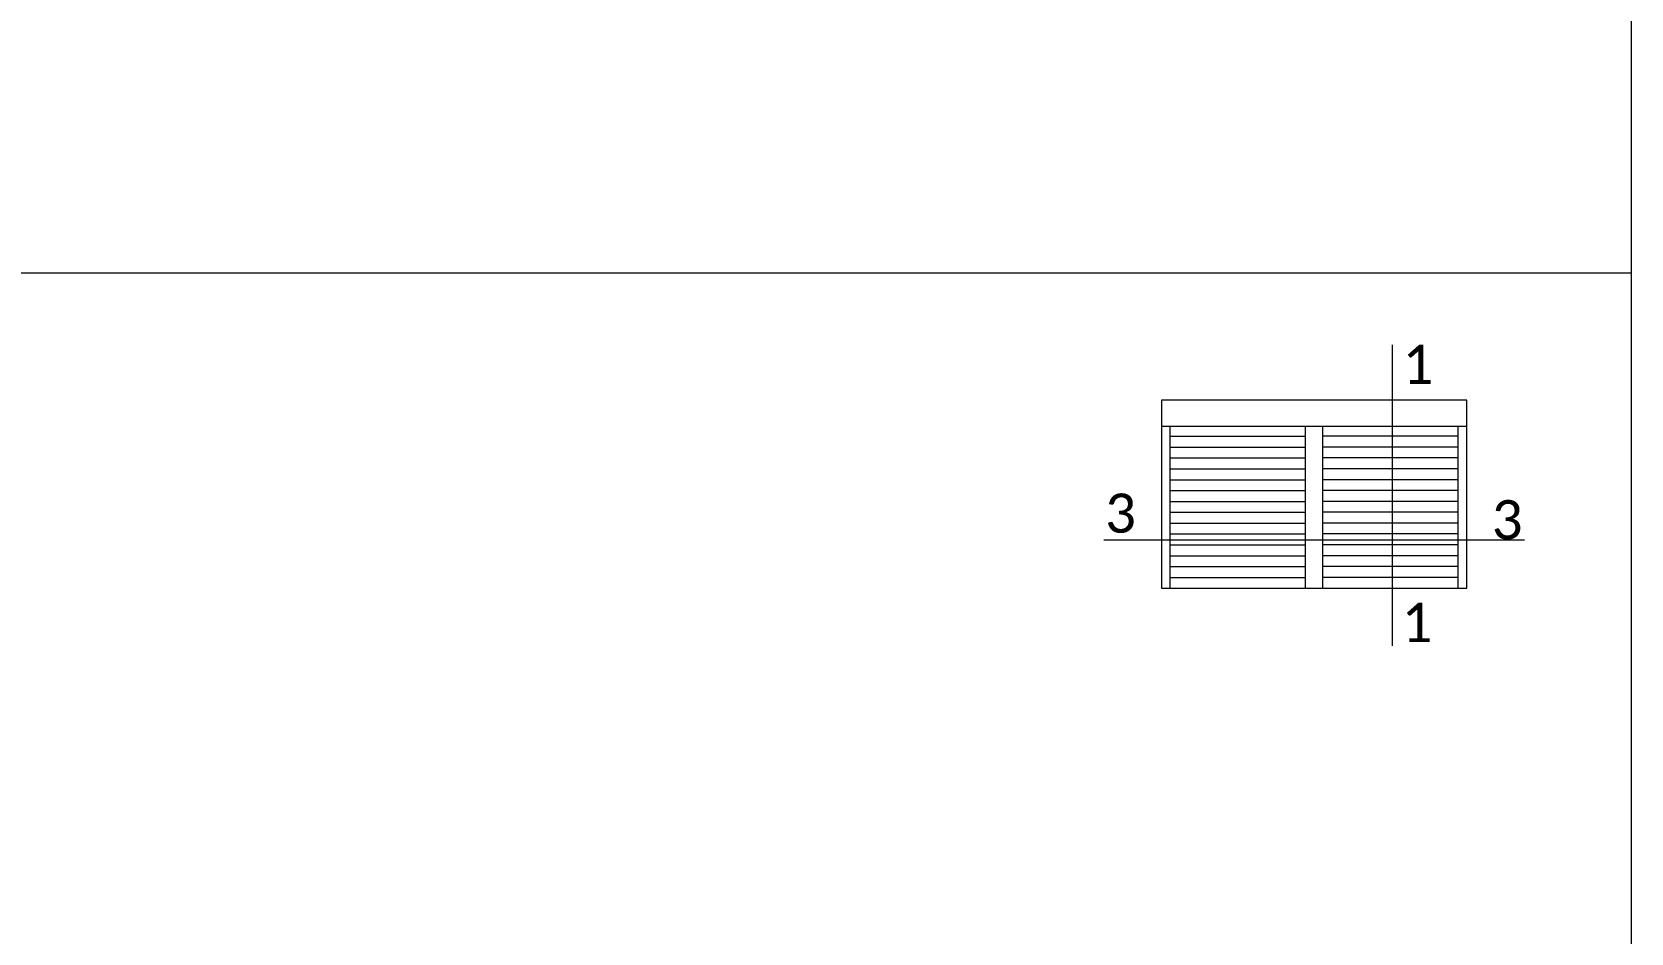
# Model space of a CAD drawing. Header units: millimetres. Extents: x 0 to 7790, y 0 to 17467.
# Drawn here: x 1973 to 2545, y 4459 to 4781 of the extents above; entities that cross this region are included whole.
import ezdxf

# ---------------------------------------------------------------- set-up
doc = ezdxf.new("R2010")
doc.units = ezdxf.units.MM
doc.layers.add('_MB_ramka_0.15', color=124, linetype='Continuous', lineweight=15)
doc.layers.add('_MB_widokowa_0.15', color=153, linetype='Continuous', lineweight=15)
doc.styles.add('_MB_Calibri_Light_2.5', font='calibril.ttf', dxfattribs={"height": 2.5})

msp = doc.modelspace()

# ---------------------------------------------------------------- linework, layer by layer
at = {"layer": '_MB_ramka_0.15'}
for points in [[(45, 5345), (2545, 5345), (2545, 2745), (45, 2745), (45, 5345)], [(1045, 4695), (2545, 4695)]]:
    msp.add_lwpolyline(points, dxfattribs=at)
at = {"layer": '_MB_widokowa_0.15'}
for points in [[(2459.545, 4669.17), (2459.545, 4589.545)], [(2486.274, 4639.95), (2377.074, 4639.95)], [(2380.224, 4582.095), (2380.224, 4639.95)], [(2428.524, 4582.095), (2428.524, 4639.95)], [(2434.824, 4582.095), (2434.824, 4639.95)], [(2483.124, 4582.095), (2483.124, 4639.95)], [(2380.224, 4636.485), (2428.524, 4636.485)], [(2483.124, 4636.485), (2434.824, 4636.485)], [(2380.224, 4632.6), (2428.524, 4632.6)], [(2380.224, 4628.715), (2428.524, 4628.715)], [(2483.124, 4632.6), (2434.824, 4632.6)], [(2483.124, 4628.715), (2434.824, 4628.715)], [(2380.224, 4624.83), (2428.524, 4624.83)], [(2483.124, 4624.83), (2434.824, 4624.83)], [(2380.224, 4620.945), (2428.524, 4620.945)], [(2380.224, 4617.06), (2428.524, 4617.06)], [(2483.124, 4620.945), (2434.824, 4620.945)], [(2483.124, 4617.06), (2434.824, 4617.06)], [(2380.224, 4613.175), (2428.524, 4613.175)], [(2483.124, 4613.175), (2434.824, 4613.175)], [(2380.224, 4609.29), (2428.524, 4609.29)], [(2380.224, 4605.405), (2428.524, 4605.405)], [(2483.124, 4609.29), (2434.824, 4609.29)], [(2483.124, 4605.405), (2434.824, 4605.405)], [(2356.436, 4599.415), (2506.914, 4599.415)], [(2380.224, 4601.52), (2428.524, 4601.52)], [(2483.124, 4601.52), (2434.824, 4601.52)], [(2380.224, 4597.635), (2428.524, 4597.635)], [(2380.224, 4593.75), (2428.524, 4593.75)], [(2483.124, 4597.635), (2434.824, 4597.635)], [(2483.124, 4593.75), (2434.824, 4593.75)], [(2380.224, 4589.865), (2428.524, 4589.865)], [(2483.124, 4589.865), (2434.824, 4589.865)], [(2459.545, 4589.545), (2459.545, 4561.545)], [(2380.224, 4585.98), (2428.524, 4585.98)], [(2483.124, 4585.98), (2434.824, 4585.98)]]:
    msp.add_lwpolyline(points, dxfattribs=at)
msp.add_lwpolyline([(2377.074, 4582.095), (2486.274, 4582.095), (2486.274, 4649.4), (2377.074, 4649.4)], close=True, dxfattribs=at)

# ---------------------------------------------------------------- texts
at = {"layer": '_MB_widokowa_0.15', "char_height": 14, "width": 13.66942, "attachment_point": 4, "style": '_MB_Calibri_Light_2.5'}
for s, insert in [('{\\fCalibri Light|b0|i0|c238|p34;1}', (2463.282, 4662.218)), ('3', (2356.885, 4608.904)), ('3', (2495.18, 4606.566)), ('{\\fCalibri Light|b0|i0|c238|p34;1}', (2462.937, 4569.865))]:
    msp.add_mtext(s, dxfattribs=dict(at, insert=insert))

doc.saveas('drawing.dxf')
